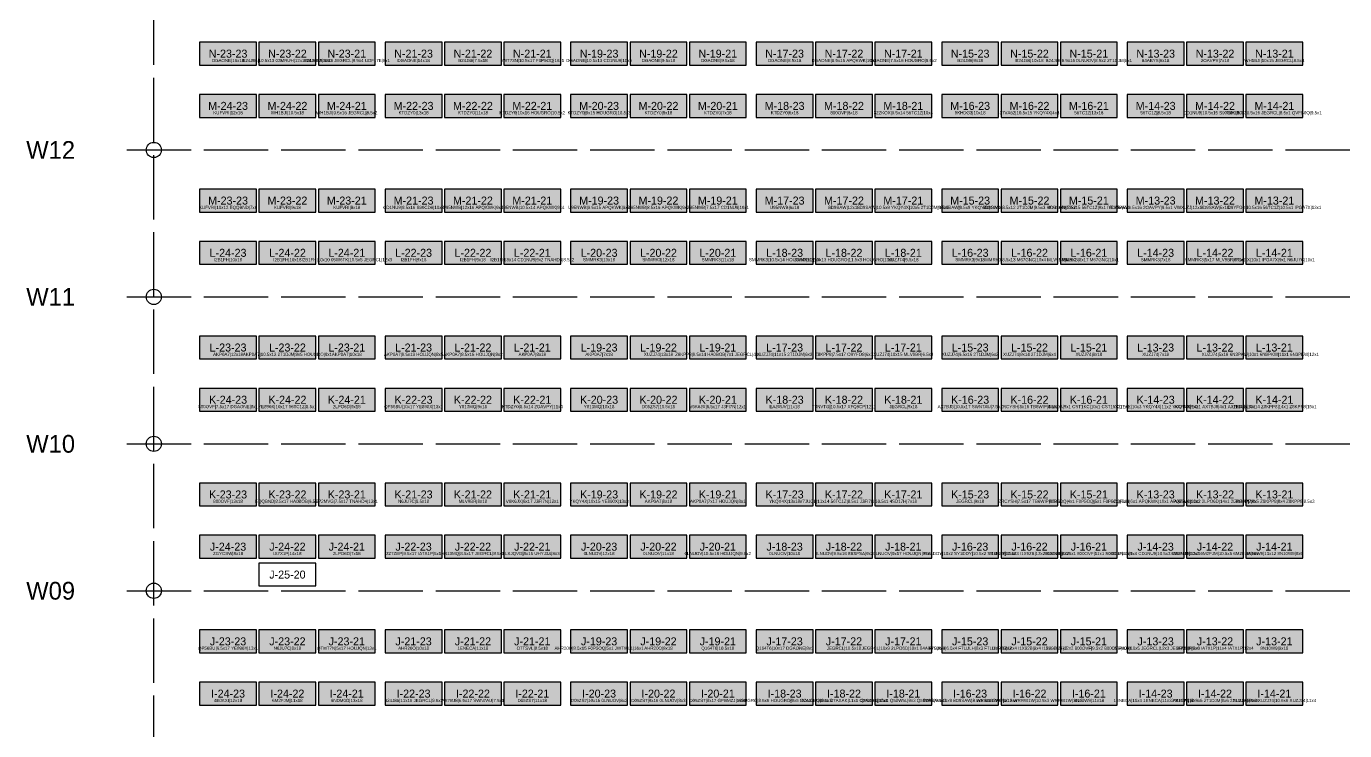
# Model space of a CAD drawing. Header units: metres. Extents: x 0 to 48.5, y -2.8 to 53.5.
# Drawn here: x 0.02 to 26.03, y 25.44 to 39.34 of the extents above; entities that cross this region are included whole.
import ezdxf
from ezdxf.enums import TextEntityAlignment as Align

# ---------------------------------------------------------------- set-up
doc = ezdxf.new("R2010")
doc.units = ezdxf.units.M
doc.linetypes.add('DASHED', pattern=[1.524, 1.27, -0.254])
for name, color, linetype in [('CROSS_AISLES', 4, 'Continuous'), ('LABELS', 7, 'Continuous'), ('RACK_L2', 7, 'Continuous'), ('STOCK_ONLY', 254, 'Continuous'), ('SUPPORT_POINTS', 8, 'Continuous'), ('WALKWAYS', 8, 'Continuous'), ('ZONE_A', 1, 'Continuous'), ('ZONE_B', 30, 'Continuous'), ('ZONE_C', 5, 'Continuous')]:
    doc.layers.add(name, color=color, linetype=linetype)

msp = doc.modelspace()

# ---------------------------------------------------------------- hatches: boundary and pattern name
at = {"layer": 'STOCK_ONLY'}
for points in [[(3.439, 38.574), (4.561, 38.574), (4.561, 39.025), (3.439, 39.025)], [(4.61, 38.574), (5.732, 38.574), (5.732, 39.025), (4.61, 39.025)], [(5.781, 38.574), (6.904, 38.574), (6.904, 39.025), (5.781, 39.025)], [(7.099, 38.574), (8.221, 38.574), (8.221, 39.025), (7.099, 39.025)], [(8.27, 38.574), (9.392, 38.574), (9.392, 39.025), (8.27, 39.025)], [(9.441, 38.574), (10.564, 38.574), (10.564, 39.025), (9.441, 39.025)], [(10.759, 38.574), (11.881, 38.574), (11.881, 39.025), (10.759, 39.025)], [(11.93, 38.574), (13.052, 38.574), (13.052, 39.025), (11.93, 39.025)], [(13.101, 38.574), (14.224, 38.574), (14.224, 39.025), (13.101, 39.025)], [(14.419, 38.574), (15.541, 38.574), (15.541, 39.025), (14.419, 39.025)], [(15.59, 38.574), (16.712, 38.574), (16.712, 39.025), (15.59, 39.025)], [(16.761, 38.574), (17.884, 38.574), (17.884, 39.025), (16.761, 39.025)], [(18.079, 38.574), (19.201, 38.574), (19.201, 39.025), (18.079, 39.025)], [(19.25, 38.574), (20.372, 38.574), (20.372, 39.025), (19.25, 39.025)], [(20.421, 38.574), (21.544, 38.574), (21.544, 39.025), (20.421, 39.025)], [(21.739, 38.574), (22.861, 38.574), (22.861, 39.025), (21.739, 39.025)], [(22.91, 38.574), (24.032, 38.574), (24.032, 39.025), (22.91, 39.025)], [(24.081, 38.574), (25.204, 38.574), (25.204, 39.025), (24.081, 39.025)], [(3.439, 37.543), (4.561, 37.543), (4.561, 37.994), (3.439, 37.994)], [(4.61, 37.543), (5.732, 37.543), (5.732, 37.994), (4.61, 37.994)], [(5.781, 37.543), (6.904, 37.543), (6.904, 37.994), (5.781, 37.994)], [(7.099, 37.543), (8.221, 37.543), (8.221, 37.994), (7.099, 37.994)], [(8.27, 37.543), (9.392, 37.543), (9.392, 37.994), (8.27, 37.994)], [(9.441, 37.543), (10.564, 37.543), (10.564, 37.994), (9.441, 37.994)], [(10.759, 37.543), (11.881, 37.543), (11.881, 37.994), (10.759, 37.994)], [(11.93, 37.543), (13.052, 37.543), (13.052, 37.994), (11.93, 37.994)], [(13.101, 37.543), (14.224, 37.543), (14.224, 37.994), (13.101, 37.994)], [(14.419, 37.543), (15.541, 37.543), (15.541, 37.994), (14.419, 37.994)], [(15.59, 37.543), (16.712, 37.543), (16.712, 37.994), (15.59, 37.994)], [(16.761, 37.543), (17.884, 37.543), (17.884, 37.994), (16.761, 37.994)], [(18.079, 37.543), (19.201, 37.543), (19.201, 37.994), (18.079, 37.994)], [(19.25, 37.543), (20.372, 37.543), (20.372, 37.994), (19.25, 37.994)], [(20.421, 37.543), (21.544, 37.543), (21.544, 37.994), (20.421, 37.994)], [(21.739, 37.543), (22.861, 37.543), (22.861, 37.994), (21.739, 37.994)], [(22.91, 37.543), (24.032, 37.543), (24.032, 37.994), (22.91, 37.994)], [(24.081, 37.543), (25.204, 37.543), (25.204, 37.994), (24.081, 37.994)], [(3.439, 35.674), (4.561, 35.674), (4.561, 36.125), (3.439, 36.125)], [(4.61, 35.674), (5.732, 35.674), (5.732, 36.125), (4.61, 36.125)], [(5.781, 35.674), (6.904, 35.674), (6.904, 36.125), (5.781, 36.125)], [(7.099, 35.674), (8.221, 35.674), (8.221, 36.125), (7.099, 36.125)], [(8.27, 35.674), (9.392, 35.674), (9.392, 36.125), (8.27, 36.125)], [(9.441, 35.674), (10.564, 35.674), (10.564, 36.125), (9.441, 36.125)], [(10.759, 35.674), (11.881, 35.674), (11.881, 36.125), (10.759, 36.125)], [(11.93, 35.674), (13.052, 35.674), (13.052, 36.125), (11.93, 36.125)], [(13.101, 35.674), (14.224, 35.674), (14.224, 36.125), (13.101, 36.125)], [(14.419, 35.674), (15.541, 35.674), (15.541, 36.125), (14.419, 36.125)], [(15.59, 35.674), (16.712, 35.674), (16.712, 36.125), (15.59, 36.125)], [(16.761, 35.674), (17.884, 35.674), (17.884, 36.125), (16.761, 36.125)], [(18.079, 35.674), (19.201, 35.674), (19.201, 36.125), (18.079, 36.125)], [(19.25, 35.674), (20.372, 35.674), (20.372, 36.125), (19.25, 36.125)], [(20.421, 35.674), (21.544, 35.674), (21.544, 36.125), (20.421, 36.125)], [(21.739, 35.674), (22.861, 35.674), (22.861, 36.125), (21.739, 36.125)], [(22.91, 35.674), (24.032, 35.674), (24.032, 36.125), (22.91, 36.125)], [(24.081, 35.674), (25.204, 35.674), (25.204, 36.125), (24.081, 36.125)], [(3.439, 34.643), (4.561, 34.643), (4.561, 35.094), (3.439, 35.094)], [(4.61, 34.643), (5.732, 34.643), (5.732, 35.094), (4.61, 35.094)], [(5.781, 34.643), (6.904, 34.643), (6.904, 35.094), (5.781, 35.094)], [(7.099, 34.643), (8.221, 34.643), (8.221, 35.094), (7.099, 35.094)], [(8.27, 34.643), (9.392, 34.643), (9.392, 35.094), (8.27, 35.094)], [(9.441, 34.643), (10.564, 34.643), (10.564, 35.094), (9.441, 35.094)], [(10.759, 34.643), (11.881, 34.643), (11.881, 35.094), (10.759, 35.094)], [(11.93, 34.643), (13.052, 34.643), (13.052, 35.094), (11.93, 35.094)], [(13.101, 34.643), (14.224, 34.643), (14.224, 35.094), (13.101, 35.094)], [(14.419, 34.643), (15.541, 34.643), (15.541, 35.094), (14.419, 35.094)], [(15.59, 34.643), (16.712, 34.643), (16.712, 35.094), (15.59, 35.094)], [(16.761, 34.643), (17.884, 34.643), (17.884, 35.094), (16.761, 35.094)], [(18.079, 34.643), (19.201, 34.643), (19.201, 35.094), (18.079, 35.094)], [(19.25, 34.643), (20.372, 34.643), (20.372, 35.094), (19.25, 35.094)], [(20.421, 34.643), (21.544, 34.643), (21.544, 35.094), (20.421, 35.094)], [(21.739, 34.643), (22.861, 34.643), (22.861, 35.094), (21.739, 35.094)], [(22.91, 34.643), (24.032, 34.643), (24.032, 35.094), (22.91, 35.094)], [(3.439, 32.775), (4.561, 32.775), (4.561, 33.226), (3.439, 33.226)], [(4.61, 32.775), (5.732, 32.775), (5.732, 33.226), (4.61, 33.226)], [(5.781, 32.775), (6.904, 32.775), (6.904, 33.226), (5.781, 33.226)], [(7.099, 32.775), (8.221, 32.775), (8.221, 33.226), (7.099, 33.226)], [(8.27, 32.775), (9.392, 32.775), (9.392, 33.226), (8.27, 33.226)], [(9.441, 32.775), (10.564, 32.775), (10.564, 33.226), (9.441, 33.226)], [(10.759, 32.775), (11.881, 32.775), (11.881, 33.226), (10.759, 33.226)], [(11.93, 32.775), (13.052, 32.775), (13.052, 33.226), (11.93, 33.226)], [(13.101, 32.775), (14.224, 32.775), (14.224, 33.226), (13.101, 33.226)], [(14.419, 32.775), (15.541, 32.775), (15.541, 33.226), (14.419, 33.226)], [(15.59, 32.775), (16.712, 32.775), (16.712, 33.226), (15.59, 33.226)], [(16.761, 32.775), (17.884, 32.775), (17.884, 33.226), (16.761, 33.226)], [(18.079, 32.775), (19.201, 32.775), (19.201, 33.226), (18.079, 33.226)], [(19.25, 32.775), (20.372, 32.775), (20.372, 33.226), (19.25, 33.226)], [(20.421, 32.775), (21.544, 32.775), (21.544, 33.226), (20.421, 33.226)], [(21.739, 32.775), (22.861, 32.775), (22.861, 33.226), (21.739, 33.226)], [(22.91, 32.775), (24.032, 32.775), (24.032, 33.226), (22.91, 33.226)], [(3.439, 31.743), (4.561, 31.743), (4.561, 32.194), (3.439, 32.194)], [(4.61, 31.743), (5.732, 31.743), (5.732, 32.194), (4.61, 32.194)], [(5.781, 31.743), (6.904, 31.743), (6.904, 32.194), (5.781, 32.194)], [(7.099, 31.743), (8.221, 31.743), (8.221, 32.194), (7.099, 32.194)], [(8.27, 31.743), (9.392, 31.743), (9.392, 32.194), (8.27, 32.194)], [(9.441, 31.743), (10.564, 31.743), (10.564, 32.194), (9.441, 32.194)], [(10.759, 31.743), (11.881, 31.743), (11.881, 32.194), (10.759, 32.194)], [(11.93, 31.743), (13.052, 31.743), (13.052, 32.194), (11.93, 32.194)], [(13.101, 31.743), (14.224, 31.743), (14.224, 32.194), (13.101, 32.194)], [(14.419, 31.743), (15.541, 31.743), (15.541, 32.194), (14.419, 32.194)], [(15.59, 31.743), (16.712, 31.743), (16.712, 32.194), (15.59, 32.194)], [(16.761, 31.743), (17.884, 31.743), (17.884, 32.194), (16.761, 32.194)], [(18.079, 31.743), (19.201, 31.743), (19.201, 32.194), (18.079, 32.194)], [(19.25, 31.743), (20.372, 31.743), (20.372, 32.194), (19.25, 32.194)], [(3.439, 29.874), (4.561, 29.874), (4.561, 30.325), (3.439, 30.325)], [(4.61, 29.874), (5.732, 29.874), (5.732, 30.325), (4.61, 30.325)], [(5.781, 29.874), (6.904, 29.874), (6.904, 30.325), (5.781, 30.325)], [(7.099, 29.874), (8.221, 29.874), (8.221, 30.325), (7.099, 30.325)], [(8.27, 29.874), (9.392, 29.874), (9.392, 30.325), (8.27, 30.325)], [(9.441, 29.874), (10.564, 29.874), (10.564, 30.325), (9.441, 30.325)], [(10.759, 29.874), (11.881, 29.874), (11.881, 30.325), (10.759, 30.325)], [(11.93, 29.874), (13.052, 29.874), (13.052, 30.325), (11.93, 30.325)], [(13.101, 29.874), (14.224, 29.874), (14.224, 30.325), (13.101, 30.325)], [(14.419, 29.874), (15.541, 29.874), (15.541, 30.325), (14.419, 30.325)], [(15.59, 29.874), (16.712, 29.874), (16.712, 30.325), (15.59, 30.325)], [(16.761, 29.874), (17.884, 29.874), (17.884, 30.325), (16.761, 30.325)], [(18.079, 29.874), (19.201, 29.874), (19.201, 30.325), (18.079, 30.325)], [(19.25, 29.874), (20.372, 29.874), (20.372, 30.325), (19.25, 30.325)], [(3.439, 28.843), (4.561, 28.843), (4.561, 29.294), (3.439, 29.294)], [(4.61, 28.843), (5.732, 28.843), (5.732, 29.294), (4.61, 29.294)], [(5.781, 28.843), (6.904, 28.843), (6.904, 29.294), (5.781, 29.294)], [(7.099, 28.843), (8.221, 28.843), (8.221, 29.294), (7.099, 29.294)], [(8.27, 28.843), (9.392, 28.843), (9.392, 29.294), (8.27, 29.294)], [(9.441, 28.843), (10.564, 28.843), (10.564, 29.294), (9.441, 29.294)], [(10.759, 28.843), (11.881, 28.843), (11.881, 29.294), (10.759, 29.294)], [(11.93, 28.843), (13.052, 28.843), (13.052, 29.294), (11.93, 29.294)], [(13.101, 28.843), (14.224, 28.843), (14.224, 29.294), (13.101, 29.294)], [(14.419, 28.843), (15.541, 28.843), (15.541, 29.294), (14.419, 29.294)], [(15.59, 28.843), (16.712, 28.843), (16.712, 29.294), (15.59, 29.294)], [(16.761, 28.843), (17.884, 28.843), (17.884, 29.294), (16.761, 29.294)], [(3.439, 26.974), (4.561, 26.974), (4.561, 27.425), (3.439, 27.425)], [(4.61, 26.974), (5.732, 26.974), (5.732, 27.425), (4.61, 27.425)], [(5.781, 26.974), (6.904, 26.974), (6.904, 27.425), (5.781, 27.425)], [(7.099, 26.974), (8.221, 26.974), (8.221, 27.425), (7.099, 27.425)], [(8.27, 26.974), (9.392, 26.974), (9.392, 27.425), (8.27, 27.425)], [(9.441, 26.974), (10.564, 26.974), (10.564, 27.425), (9.441, 27.425)], [(10.759, 26.974), (11.881, 26.974), (11.881, 27.425), (10.759, 27.425)], [(11.93, 26.974), (13.052, 26.974), (13.052, 27.425), (11.93, 27.425)], [(13.101, 26.974), (14.224, 26.974), (14.224, 27.425), (13.101, 27.425)], [(14.419, 26.974), (15.541, 26.974), (15.541, 27.425), (14.419, 27.425)], [(15.59, 26.974), (16.712, 26.974), (16.712, 27.425), (15.59, 27.425)], [(16.761, 26.974), (17.884, 26.974), (17.884, 27.425), (16.761, 27.425)], [(24.081, 26.974), (25.204, 26.974), (25.204, 27.425), (24.081, 27.425)], [(3.439, 25.943), (4.561, 25.943), (4.561, 26.394), (3.439, 26.394)], [(4.61, 25.943), (5.732, 25.943), (5.732, 26.394), (4.61, 26.394)], [(5.781, 25.943), (6.904, 25.943), (6.904, 26.394), (5.781, 26.394)], [(7.099, 25.943), (8.221, 25.943), (8.221, 26.394), (7.099, 26.394)], [(8.27, 25.943), (9.392, 25.943), (9.392, 26.394), (8.27, 26.394)], [(9.441, 25.943), (10.564, 25.943), (10.564, 26.394), (9.441, 26.394)], [(10.759, 25.943), (11.881, 25.943), (11.881, 26.394), (10.759, 26.394)], [(11.93, 25.943), (13.052, 25.943), (13.052, 26.394), (11.93, 26.394)], [(20.421, 25.943), (21.544, 25.943), (21.544, 26.394), (20.421, 26.394)]]:
    msp.add_hatch(color=254, dxfattribs=at).paths.add_polyline_path(points)
at = {"layer": 'ZONE_A'}
for points in [[(24.081, 31.743), (25.204, 31.743), (25.204, 32.194), (24.081, 32.194)], [(24.081, 29.874), (25.204, 29.874), (25.204, 30.325), (24.081, 30.325)], [(21.739, 28.843), (22.861, 28.843), (22.861, 29.294), (21.739, 29.294)], [(22.91, 28.843), (24.032, 28.843), (24.032, 29.294), (22.91, 29.294)], [(24.081, 28.843), (25.204, 28.843), (25.204, 29.294), (24.081, 29.294)], [(19.25, 26.974), (20.372, 26.974), (20.372, 27.425), (19.25, 27.425)], [(21.739, 26.974), (22.861, 26.974), (22.861, 27.425), (21.739, 27.425)], [(22.91, 26.974), (24.032, 26.974), (24.032, 27.425), (22.91, 27.425)], [(16.761, 25.943), (17.884, 25.943), (17.884, 26.394), (16.761, 26.394)], [(18.079, 25.943), (19.201, 25.943), (19.201, 26.394), (18.079, 26.394)], [(19.25, 25.943), (20.372, 25.943), (20.372, 26.394), (19.25, 26.394)], [(21.739, 25.943), (22.861, 25.943), (22.861, 26.394), (21.739, 26.394)], [(22.91, 25.943), (24.032, 25.943), (24.032, 26.394), (22.91, 26.394)], [(24.081, 25.943), (25.204, 25.943), (25.204, 26.394), (24.081, 26.394)]]:
    msp.add_hatch(color=1, dxfattribs=at).paths.add_polyline_path(points)
at = {"layer": 'ZONE_B'}
for points in [[(21.739, 31.743), (22.861, 31.743), (22.861, 32.194), (21.739, 32.194)], [(22.91, 31.743), (24.032, 31.743), (24.032, 32.194), (22.91, 32.194)], [(21.739, 29.874), (22.861, 29.874), (22.861, 30.325), (21.739, 30.325)], [(22.91, 29.874), (24.032, 29.874), (24.032, 30.325), (22.91, 30.325)], [(18.079, 28.843), (19.201, 28.843), (19.201, 29.294), (18.079, 29.294)], [(19.25, 28.843), (20.372, 28.843), (20.372, 29.294), (19.25, 29.294)], [(20.421, 28.843), (21.544, 28.843), (21.544, 29.294), (20.421, 29.294)], [(18.079, 26.974), (19.201, 26.974), (19.201, 27.425), (18.079, 27.425)], [(20.421, 26.974), (21.544, 26.974), (21.544, 27.425), (20.421, 27.425)], [(14.419, 25.943), (15.541, 25.943), (15.541, 26.394), (14.419, 26.394)], [(15.59, 25.943), (16.712, 25.943), (16.712, 26.394), (15.59, 26.394)]]:
    msp.add_hatch(color=30, dxfattribs=at).paths.add_polyline_path(points)
at = {"layer": 'ZONE_C'}
for points in [[(24.081, 34.643), (25.204, 34.643), (25.204, 35.094), (24.081, 35.094)], [(24.081, 32.775), (25.204, 32.775), (25.204, 33.226), (24.081, 33.226)], [(20.421, 31.743), (21.544, 31.743), (21.544, 32.194), (20.421, 32.194)], [(20.421, 29.874), (21.544, 29.874), (21.544, 30.325), (20.421, 30.325)], [(13.101, 25.943), (14.224, 25.943), (14.224, 26.394), (13.101, 26.394)]]:
    msp.add_hatch(color=5, dxfattribs=at).paths.add_polyline_path(points)

# ---------------------------------------------------------------- linework, layer by layer
at = {"layer": 'CROSS_AISLES', "linetype": 'DASHED'}
msp.add_line((2.536, 2), (2.536, 52.4), dxfattribs=at)
at = {"layer": 'RACK_L2'}
for points in [[(3.439, 38.574), (4.561, 38.574), (4.561, 39.025), (3.439, 39.025)], [(4.61, 38.574), (5.732, 38.574), (5.732, 39.025), (4.61, 39.025)], [(5.781, 38.574), (6.904, 38.574), (6.904, 39.025), (5.781, 39.025)], [(7.099, 38.574), (8.221, 38.574), (8.221, 39.025), (7.099, 39.025)], [(8.27, 38.574), (9.392, 38.574), (9.392, 39.025), (8.27, 39.025)], [(9.441, 38.574), (10.564, 38.574), (10.564, 39.025), (9.441, 39.025)], [(10.759, 38.574), (11.881, 38.574), (11.881, 39.025), (10.759, 39.025)], [(11.93, 38.574), (13.052, 38.574), (13.052, 39.025), (11.93, 39.025)], [(13.101, 38.574), (14.224, 38.574), (14.224, 39.025), (13.101, 39.025)], [(14.419, 38.574), (15.541, 38.574), (15.541, 39.025), (14.419, 39.025)], [(15.59, 38.574), (16.712, 38.574), (16.712, 39.025), (15.59, 39.025)], [(16.761, 38.574), (17.884, 38.574), (17.884, 39.025), (16.761, 39.025)], [(18.079, 38.574), (19.201, 38.574), (19.201, 39.025), (18.079, 39.025)], [(19.25, 38.574), (20.372, 38.574), (20.372, 39.025), (19.25, 39.025)], [(20.421, 38.574), (21.544, 38.574), (21.544, 39.025), (20.421, 39.025)], [(21.739, 38.574), (22.861, 38.574), (22.861, 39.025), (21.739, 39.025)], [(22.91, 38.574), (24.032, 38.574), (24.032, 39.025), (22.91, 39.025)], [(24.081, 38.574), (25.204, 38.574), (25.204, 39.025), (24.081, 39.025)], [(3.439, 37.543), (4.561, 37.543), (4.561, 37.994), (3.439, 37.994)], [(4.61, 37.543), (5.732, 37.543), (5.732, 37.994), (4.61, 37.994)], [(5.781, 37.543), (6.904, 37.543), (6.904, 37.994), (5.781, 37.994)], [(7.099, 37.543), (8.221, 37.543), (8.221, 37.994), (7.099, 37.994)], [(8.27, 37.543), (9.392, 37.543), (9.392, 37.994), (8.27, 37.994)], [(9.441, 37.543), (10.564, 37.543), (10.564, 37.994), (9.441, 37.994)], [(10.759, 37.543), (11.881, 37.543), (11.881, 37.994), (10.759, 37.994)], [(11.93, 37.543), (13.052, 37.543), (13.052, 37.994), (11.93, 37.994)], [(13.101, 37.543), (14.224, 37.543), (14.224, 37.994), (13.101, 37.994)], [(14.419, 37.543), (15.541, 37.543), (15.541, 37.994), (14.419, 37.994)], [(15.59, 37.543), (16.712, 37.543), (16.712, 37.994), (15.59, 37.994)], [(16.761, 37.543), (17.884, 37.543), (17.884, 37.994), (16.761, 37.994)], [(18.079, 37.543), (19.201, 37.543), (19.201, 37.994), (18.079, 37.994)], [(19.25, 37.543), (20.372, 37.543), (20.372, 37.994), (19.25, 37.994)], [(20.421, 37.543), (21.544, 37.543), (21.544, 37.994), (20.421, 37.994)], [(21.739, 37.543), (22.861, 37.543), (22.861, 37.994), (21.739, 37.994)], [(22.91, 37.543), (24.032, 37.543), (24.032, 37.994), (22.91, 37.994)], [(24.081, 37.543), (25.204, 37.543), (25.204, 37.994), (24.081, 37.994)], [(3.439, 35.674), (4.561, 35.674), (4.561, 36.125), (3.439, 36.125)], [(4.61, 35.674), (5.732, 35.674), (5.732, 36.125), (4.61, 36.125)], [(5.781, 35.674), (6.904, 35.674), (6.904, 36.125), (5.781, 36.125)], [(7.099, 35.674), (8.221, 35.674), (8.221, 36.125), (7.099, 36.125)], [(8.27, 35.674), (9.392, 35.674), (9.392, 36.125), (8.27, 36.125)], [(9.441, 35.674), (10.564, 35.674), (10.564, 36.125), (9.441, 36.125)], [(10.759, 35.674), (11.881, 35.674), (11.881, 36.125), (10.759, 36.125)], [(11.93, 35.674), (13.052, 35.674), (13.052, 36.125), (11.93, 36.125)], [(13.101, 35.674), (14.224, 35.674), (14.224, 36.125), (13.101, 36.125)], [(14.419, 35.674), (15.541, 35.674), (15.541, 36.125), (14.419, 36.125)], [(15.59, 35.674), (16.712, 35.674), (16.712, 36.125), (15.59, 36.125)], [(16.761, 35.674), (17.884, 35.674), (17.884, 36.125), (16.761, 36.125)], [(18.079, 35.674), (19.201, 35.674), (19.201, 36.125), (18.079, 36.125)], [(19.25, 35.674), (20.372, 35.674), (20.372, 36.125), (19.25, 36.125)], [(20.421, 35.674), (21.544, 35.674), (21.544, 36.125), (20.421, 36.125)], [(21.739, 35.674), (22.861, 35.674), (22.861, 36.125), (21.739, 36.125)], [(22.91, 35.674), (24.032, 35.674), (24.032, 36.125), (22.91, 36.125)], [(24.081, 35.674), (25.204, 35.674), (25.204, 36.125), (24.081, 36.125)], [(3.439, 34.643), (4.561, 34.643), (4.561, 35.094), (3.439, 35.094)], [(4.61, 34.643), (5.732, 34.643), (5.732, 35.094), (4.61, 35.094)], [(5.781, 34.643), (6.904, 34.643), (6.904, 35.094), (5.781, 35.094)], [(7.099, 34.643), (8.221, 34.643), (8.221, 35.094), (7.099, 35.094)], [(8.27, 34.643), (9.392, 34.643), (9.392, 35.094), (8.27, 35.094)], [(9.441, 34.643), (10.564, 34.643), (10.564, 35.094), (9.441, 35.094)], [(10.759, 34.643), (11.881, 34.643), (11.881, 35.094), (10.759, 35.094)], [(11.93, 34.643), (13.052, 34.643), (13.052, 35.094), (11.93, 35.094)], [(13.101, 34.643), (14.224, 34.643), (14.224, 35.094), (13.101, 35.094)], [(14.419, 34.643), (15.541, 34.643), (15.541, 35.094), (14.419, 35.094)], [(15.59, 34.643), (16.712, 34.643), (16.712, 35.094), (15.59, 35.094)], [(16.761, 34.643), (17.884, 34.643), (17.884, 35.094), (16.761, 35.094)], [(18.079, 34.643), (19.201, 34.643), (19.201, 35.094), (18.079, 35.094)], [(19.25, 34.643), (20.372, 34.643), (20.372, 35.094), (19.25, 35.094)], [(20.421, 34.643), (21.544, 34.643), (21.544, 35.094), (20.421, 35.094)], [(21.739, 34.643), (22.861, 34.643), (22.861, 35.094), (21.739, 35.094)], [(22.91, 34.643), (24.032, 34.643), (24.032, 35.094), (22.91, 35.094)], [(24.081, 34.643), (25.204, 34.643), (25.204, 35.094), (24.081, 35.094)], [(3.439, 32.775), (4.561, 32.775), (4.561, 33.226), (3.439, 33.226)], [(4.61, 32.775), (5.732, 32.775), (5.732, 33.226), (4.61, 33.226)], [(5.781, 32.775), (6.904, 32.775), (6.904, 33.226), (5.781, 33.226)], [(7.099, 32.775), (8.221, 32.775), (8.221, 33.226), (7.099, 33.226)], [(8.27, 32.775), (9.392, 32.775), (9.392, 33.226), (8.27, 33.226)], [(9.441, 32.775), (10.564, 32.775), (10.564, 33.226), (9.441, 33.226)], [(10.759, 32.775), (11.881, 32.775), (11.881, 33.226), (10.759, 33.226)], [(11.93, 32.775), (13.052, 32.775), (13.052, 33.226), (11.93, 33.226)], [(13.101, 32.775), (14.224, 32.775), (14.224, 33.226), (13.101, 33.226)], [(14.419, 32.775), (15.541, 32.775), (15.541, 33.226), (14.419, 33.226)], [(15.59, 32.775), (16.712, 32.775), (16.712, 33.226), (15.59, 33.226)], [(16.761, 32.775), (17.884, 32.775), (17.884, 33.226), (16.761, 33.226)], [(18.079, 32.775), (19.201, 32.775), (19.201, 33.226), (18.079, 33.226)], [(19.25, 32.775), (20.372, 32.775), (20.372, 33.226), (19.25, 33.226)], [(20.421, 32.775), (21.544, 32.775), (21.544, 33.226), (20.421, 33.226)], [(21.739, 32.775), (22.861, 32.775), (22.861, 33.226), (21.739, 33.226)], [(22.91, 32.775), (24.032, 32.775), (24.032, 33.226), (22.91, 33.226)], [(24.081, 32.775), (25.204, 32.775), (25.204, 33.226), (24.081, 33.226)], [(3.439, 31.743), (4.561, 31.743), (4.561, 32.194), (3.439, 32.194)], [(4.61, 31.743), (5.732, 31.743), (5.732, 32.194), (4.61, 32.194)], [(5.781, 31.743), (6.904, 31.743), (6.904, 32.194), (5.781, 32.194)], [(7.099, 31.743), (8.221, 31.743), (8.221, 32.194), (7.099, 32.194)], [(8.27, 31.743), (9.392, 31.743), (9.392, 32.194), (8.27, 32.194)], [(9.441, 31.743), (10.564, 31.743), (10.564, 32.194), (9.441, 32.194)], [(10.759, 31.743), (11.881, 31.743), (11.881, 32.194), (10.759, 32.194)], [(11.93, 31.743), (13.052, 31.743), (13.052, 32.194), (11.93, 32.194)], [(13.101, 31.743), (14.224, 31.743), (14.224, 32.194), (13.101, 32.194)], [(14.419, 31.743), (15.541, 31.743), (15.541, 32.194), (14.419, 32.194)], [(15.59, 31.743), (16.712, 31.743), (16.712, 32.194), (15.59, 32.194)], [(16.761, 31.743), (17.884, 31.743), (17.884, 32.194), (16.761, 32.194)], [(18.079, 31.743), (19.201, 31.743), (19.201, 32.194), (18.079, 32.194)], [(19.25, 31.743), (20.372, 31.743), (20.372, 32.194), (19.25, 32.194)], [(20.421, 31.743), (21.544, 31.743), (21.544, 32.194), (20.421, 32.194)], [(21.739, 31.743), (22.861, 31.743), (22.861, 32.194), (21.739, 32.194)], [(22.91, 31.743), (24.032, 31.743), (24.032, 32.194), (22.91, 32.194)], [(24.081, 31.743), (25.204, 31.743), (25.204, 32.194), (24.081, 32.194)], [(3.439, 29.874), (4.561, 29.874), (4.561, 30.325), (3.439, 30.325)], [(4.61, 29.874), (5.732, 29.874), (5.732, 30.325), (4.61, 30.325)], [(5.781, 29.874), (6.904, 29.874), (6.904, 30.325), (5.781, 30.325)], [(7.099, 29.874), (8.221, 29.874), (8.221, 30.325), (7.099, 30.325)], [(8.27, 29.874), (9.392, 29.874), (9.392, 30.325), (8.27, 30.325)], [(9.441, 29.874), (10.564, 29.874), (10.564, 30.325), (9.441, 30.325)], [(10.759, 29.874), (11.881, 29.874), (11.881, 30.325), (10.759, 30.325)], [(11.93, 29.874), (13.052, 29.874), (13.052, 30.325), (11.93, 30.325)], [(13.101, 29.874), (14.224, 29.874), (14.224, 30.325), (13.101, 30.325)], [(14.419, 29.874), (15.541, 29.874), (15.541, 30.325), (14.419, 30.325)], [(15.59, 29.874), (16.712, 29.874), (16.712, 30.325), (15.59, 30.325)], [(16.761, 29.874), (17.884, 29.874), (17.884, 30.325), (16.761, 30.325)], [(18.079, 29.874), (19.201, 29.874), (19.201, 30.325), (18.079, 30.325)], [(19.25, 29.874), (20.372, 29.874), (20.372, 30.325), (19.25, 30.325)], [(20.421, 29.874), (21.544, 29.874), (21.544, 30.325), (20.421, 30.325)], [(21.739, 29.874), (22.861, 29.874), (22.861, 30.325), (21.739, 30.325)], [(22.91, 29.874), (24.032, 29.874), (24.032, 30.325), (22.91, 30.325)], [(24.081, 29.874), (25.204, 29.874), (25.204, 30.325), (24.081, 30.325)], [(3.439, 28.843), (4.561, 28.843), (4.561, 29.294), (3.439, 29.294)], [(4.61, 28.843), (5.732, 28.843), (5.732, 29.294), (4.61, 29.294)], [(5.781, 28.843), (6.904, 28.843), (6.904, 29.294), (5.781, 29.294)], [(7.099, 28.843), (8.221, 28.843), (8.221, 29.294), (7.099, 29.294)], [(8.27, 28.843), (9.392, 28.843), (9.392, 29.294), (8.27, 29.294)], [(9.441, 28.843), (10.564, 28.843), (10.564, 29.294), (9.441, 29.294)], [(10.759, 28.843), (11.881, 28.843), (11.881, 29.294), (10.759, 29.294)], [(11.93, 28.843), (13.052, 28.843), (13.052, 29.294), (11.93, 29.294)], [(13.101, 28.843), (14.224, 28.843), (14.224, 29.294), (13.101, 29.294)], [(14.419, 28.843), (15.541, 28.843), (15.541, 29.294), (14.419, 29.294)], [(15.59, 28.843), (16.712, 28.843), (16.712, 29.294), (15.59, 29.294)], [(16.761, 28.843), (17.884, 28.843), (17.884, 29.294), (16.761, 29.294)], [(18.079, 28.843), (19.201, 28.843), (19.201, 29.294), (18.079, 29.294)], [(19.25, 28.843), (20.372, 28.843), (20.372, 29.294), (19.25, 29.294)], [(20.421, 28.843), (21.544, 28.843), (21.544, 29.294), (20.421, 29.294)], [(21.739, 28.843), (22.861, 28.843), (22.861, 29.294), (21.739, 29.294)], [(22.91, 28.843), (24.032, 28.843), (24.032, 29.294), (22.91, 29.294)], [(24.081, 28.843), (25.204, 28.843), (25.204, 29.294), (24.081, 29.294)], [(4.61, 28.293), (5.732, 28.293), (5.732, 28.744), (4.61, 28.744)], [(3.439, 26.974), (4.561, 26.974), (4.561, 27.425), (3.439, 27.425)], [(4.61, 26.974), (5.732, 26.974), (5.732, 27.425), (4.61, 27.425)], [(5.781, 26.974), (6.904, 26.974), (6.904, 27.425), (5.781, 27.425)], [(7.099, 26.974), (8.221, 26.974), (8.221, 27.425), (7.099, 27.425)], [(8.27, 26.974), (9.392, 26.974), (9.392, 27.425), (8.27, 27.425)], [(9.441, 26.974), (10.564, 26.974), (10.564, 27.425), (9.441, 27.425)], [(10.759, 26.974), (11.881, 26.974), (11.881, 27.425), (10.759, 27.425)], [(11.93, 26.974), (13.052, 26.974), (13.052, 27.425), (11.93, 27.425)], [(13.101, 26.974), (14.224, 26.974), (14.224, 27.425), (13.101, 27.425)], [(14.419, 26.974), (15.541, 26.974), (15.541, 27.425), (14.419, 27.425)], [(15.59, 26.974), (16.712, 26.974), (16.712, 27.425), (15.59, 27.425)], [(16.761, 26.974), (17.884, 26.974), (17.884, 27.425), (16.761, 27.425)], [(18.079, 26.974), (19.201, 26.974), (19.201, 27.425), (18.079, 27.425)], [(19.25, 26.974), (20.372, 26.974), (20.372, 27.425), (19.25, 27.425)], [(20.421, 26.974), (21.544, 26.974), (21.544, 27.425), (20.421, 27.425)], [(21.739, 26.974), (22.861, 26.974), (22.861, 27.425), (21.739, 27.425)], [(22.91, 26.974), (24.032, 26.974), (24.032, 27.425), (22.91, 27.425)], [(24.081, 26.974), (25.204, 26.974), (25.204, 27.425), (24.081, 27.425)], [(3.439, 25.943), (4.561, 25.943), (4.561, 26.394), (3.439, 26.394)], [(4.61, 25.943), (5.732, 25.943), (5.732, 26.394), (4.61, 26.394)], [(5.781, 25.943), (6.904, 25.943), (6.904, 26.394), (5.781, 26.394)], [(7.099, 25.943), (8.221, 25.943), (8.221, 26.394), (7.099, 26.394)], [(8.27, 25.943), (9.392, 25.943), (9.392, 26.394), (8.27, 26.394)], [(9.441, 25.943), (10.564, 25.943), (10.564, 26.394), (9.441, 26.394)], [(10.759, 25.943), (11.881, 25.943), (11.881, 26.394), (10.759, 26.394)], [(11.93, 25.943), (13.052, 25.943), (13.052, 26.394), (11.93, 26.394)], [(13.101, 25.943), (14.224, 25.943), (14.224, 26.394), (13.101, 26.394)], [(14.419, 25.943), (15.541, 25.943), (15.541, 26.394), (14.419, 26.394)], [(15.59, 25.943), (16.712, 25.943), (16.712, 26.394), (15.59, 26.394)], [(16.761, 25.943), (17.884, 25.943), (17.884, 26.394), (16.761, 26.394)], [(18.079, 25.943), (19.201, 25.943), (19.201, 26.394), (18.079, 26.394)], [(19.25, 25.943), (20.372, 25.943), (20.372, 26.394), (19.25, 26.394)], [(20.421, 25.943), (21.544, 25.943), (21.544, 26.394), (20.421, 26.394)], [(21.739, 25.943), (22.861, 25.943), (22.861, 26.394), (21.739, 26.394)], [(22.91, 25.943), (24.032, 25.943), (24.032, 26.394), (22.91, 26.394)], [(24.081, 25.943), (25.204, 25.943), (25.204, 26.394), (24.081, 26.394)]]:
    msp.add_lwpolyline(points, close=True, dxfattribs=at)
at = {"layer": 'SUPPORT_POINTS'}
for centre in [(2.536, 36.899), (2.536, 33.999), (2.536, 31.099), (2.536, 28.199)]:
    msp.add_circle(centre, 0.15, dxfattribs=at)
at = {"layer": 'WALKWAYS', "linetype": 'DASHED'}
for p, q in [((2, 36.899), (48.456, 36.899)), ((2, 33.999), (48.456, 33.999)), ((2, 31.099), (48.456, 31.099)), ((2, 28.199), (48.456, 28.199))]:
    msp.add_line(p, q, dxfattribs=at)

# ---------------------------------------------------------------- texts
at = {"layer": 'LABELS'}
for s, height, p in [('N-23-23', 0.1579, (4, 38.8)), ('N-23-22', 0.1579, (5.171, 38.8)), ('N-23-21', 0.1579, (6.342, 38.8)), ('N-21-23', 0.1579, (7.66, 38.8)), ('N-21-22', 0.1579, (8.831, 38.8)), ('N-21-21', 0.1579, (10.002, 38.8)), ('N-19-23', 0.1579, (11.32, 38.8)), ('N-19-22', 0.1579, (12.491, 38.8)), ('N-19-21', 0.1579, (13.662, 38.8)), ('N-17-23', 0.1579, (14.98, 38.8)), ('N-17-22', 0.1579, (16.151, 38.8)), ('N-17-21', 0.1579, (17.322, 38.8)), ('N-15-23', 0.1579, (18.64, 38.8)), ('N-15-22', 0.1579, (19.811, 38.8)), ('N-15-21', 0.1579, (20.982, 38.8)), ('N-13-23', 0.1579, (22.3, 38.8)), ('N-13-22', 0.1579, (23.471, 38.8)), ('N-13-21', 0.1579, (24.642, 38.8)), ('DGAONE|16x18', 0.06314, (4, 38.665)), ('B24J86|10.5x13 02MRUH|12x1 0SJH1Z|10x1', 0.06314, (5.171, 38.665)), ('B24J86|9.5x13 JEGRCL|9.5x4 UDF17E|5x1', 0.06314, (6.342, 38.665)), ('DGAONE|14x18', 0.06314, (7.66, 38.665)), ('B24J86|7.5x18', 0.06314, (8.831, 38.665)), ('6WT73N|10.5x17 F0P5OQ|16x1', 0.06314, (10.002, 38.665)), ('DGAONE|10.5x13 CD1NU9|10x5', 0.06314, (11.32, 38.665)), ('DGAONE|9.5x18', 0.06314, (12.491, 38.665)), ('DGAONE|9.5x18', 0.06314, (13.662, 38.665)), ('DGAONE|8.5x18', 0.06314, (14.98, 38.665)), ('DGAONE|8.5x15 APQKWK|10x3', 0.06314, (16.151, 38.665)), ('DGAONE|7.5x16 HOUGRO|9.5x2', 0.06314, (17.322, 38.665)), ('B24J86|9x18', 0.06314, (18.64, 38.665)), ('B24J86|10x18', 0.06314, (19.811, 38.665)), ('B24J86|6.5x15 0LNUOV|8.5x2 2T1DJM|8x1', 0.06314, (20.982, 38.665)), ('84ABYS|6x18', 0.06314, (22.3, 38.665)), ('2OAVPY|7x18', 0.06314, (23.471, 38.665)), ('WH1BJI|10x15 JEGRCL|8.5x3', 0.06314, (24.642, 38.665)), ('M-24-23', 0.1579, (4, 37.769)), ('M-24-22', 0.1579, (5.171, 37.769)), ('M-24-21', 0.1579, (6.342, 37.769)), ('M-22-23', 0.1579, (7.66, 37.769)), ('M-22-22', 0.1579, (8.831, 37.769)), ('M-22-21', 0.1579, (10.002, 37.769)), ('M-20-23', 0.1579, (11.32, 37.769)), ('M-20-22', 0.1579, (12.491, 37.769)), ('M-20-21', 0.1579, (13.662, 37.769)), ('M-18-23', 0.1579, (14.98, 37.769)), ('M-18-22', 0.1579, (16.151, 37.769)), ('M-18-21', 0.1579, (17.322, 37.769)), ('M-16-23', 0.1579, (18.64, 37.769)), ('M-16-22', 0.1579, (19.811, 37.769)), ('M-16-21', 0.1579, (20.982, 37.769)), ('M-14-23', 0.1579, (22.3, 37.769)), ('M-14-22', 0.1579, (23.471, 37.769)), ('M-14-21', 0.1579, (24.642, 37.769)), ('KUFVRI|12x18', 0.06314, (4, 37.634)), ('WH1BJI|10.5x18', 0.06314, (5.171, 37.634)), ('WH1BJI|9.5x16 JEGRCL|8.5x2', 0.06314, (6.342, 37.634)), ('KTDZY0|13x18', 0.06314, (7.66, 37.634)), ('KTDZY0|11x18', 0.06314, (8.831, 37.634)), ('KTDZY0|10x16 HOUGRO|10.5x2', 0.06314, (10.002, 37.634)), ('KTDZY0|9x15 HOUGRO|10.5x3', 0.06314, (11.32, 37.634)), ('KTDZY0|8x18', 0.06314, (12.491, 37.634)), ('KTDZY0|7x18', 0.06314, (13.662, 37.634)), ('KTDZY0|6x18', 0.06314, (14.98, 37.634)), ('800OVF|8x18', 0.06314, (16.151, 37.634)), ('32ZKOX|9.5x14 56TC1Z|10x4', 0.06314, (17.322, 37.634)), ('9KHDG3|10x18', 0.06314, (18.64, 37.634)), ('37VA62|10.5x15 YKQY4X|4x3', 0.06314, (19.811, 37.634)), ('56TC1Z|13x18', 0.06314, (20.982, 37.634)), ('56TC1Z|8.5x18', 0.06314, (22.3, 37.634)), ('CD1NU9|10.5x15 S90CD9|10x3', 0.06314, (23.471, 37.634)), ('WH1BJI|10.5x16 JEGRCL|8.5x1 QVFB0Q|9.5x1', 0.06314, (24.642, 37.634)), ('M-23-23', 0.1579, (4, 35.9)), ('M-23-22', 0.1579, (5.171, 35.9)), ('M-23-21', 0.1579, (6.342, 35.9)), ('M-21-23', 0.1579, (7.66, 35.9)), ('M-21-22', 0.1579, (8.831, 35.9)), ('M-21-21', 0.1579, (10.002, 35.9)), ('M-19-23', 0.1579, (11.32, 35.9)), ('M-19-22', 0.1579, (12.491, 35.9)), ('M-19-21', 0.1579, (13.662, 35.9)), ('M-17-23', 0.1579, (14.98, 35.9)), ('M-17-22', 0.1579, (16.151, 35.9)), ('M-17-21', 0.1579, (17.322, 35.9)), ('M-15-23', 0.1579, (18.64, 35.9)), ('M-15-22', 0.1579, (19.811, 35.9)), ('M-15-21', 0.1579, (20.982, 35.9)), ('M-13-23', 0.1579, (22.3, 35.9)), ('M-13-22', 0.1579, (23.471, 35.9)), ('M-13-21', 0.1579, (24.642, 35.9)), ('KUFVRI|10x12 EQQBND|7x6', 0.06314, (4, 35.765)), ('KUFVRI|9x18', 0.06314, (5.171, 35.765)), ('KUFVRI|8x18', 0.06314, (6.342, 35.765)), ('CD1NU9|8.5x16 S90CD9|10x2', 0.06314, (7.66, 35.765)), ('U95NWB|12x16 APQKWK|9x2', 0.06314, (8.831, 35.765)), ('U95NWB|10.5x14 APQKWK|9x4', 0.06314, (10.002, 35.765)), ('U95NWB|9.5x15 APQKWK|9x3', 0.06314, (11.32, 35.765)), ('U95NWB|8.5x16 APQKWK|9x2', 0.06314, (12.491, 35.765)), ('U95NWB|7.5x17 CD1NU9|10x1', 0.06314, (13.662, 35.765)), ('U95NWB|6x18', 0.06314, (14.98, 35.765)), ('8D9SAW|12x18', 0.06314, (16.151, 35.765)), ('8D9SAW|10.5x9 YKQY4X|10x5 2T1DJM|9.5x3', 0.06314, (17.322, 35.765)), ('8D9SAW|9.5x9 YKQY4X|10x9', 0.06314, (18.64, 35.765)), ('8D9SAW|8.5x12 2T1DJM|9.5x3 HOUJQN|13x2', 0.06314, (19.811, 35.765)), ('8D9SAW|7.5x15 56TC1Z|9x1 IYLV38|6x1', 0.06314, (20.982, 35.765)), ('8D9SAW|6.5x16 2OAVPY|9.5x1 VWXLZJ|12x1', 0.06314, (22.3, 35.765)), ('8D9SAW|5x18', 0.06314, (23.471, 35.765)), ('O9YFO8|10.5x16 56TC1Z|10.5x1 IPGA7X|13x1', 0.06314, (24.642, 35.765)), ('L-24-23', 0.1579, (4, 34.869)), ('L-24-22', 0.1579, (5.171, 34.869)), ('L-24-21', 0.1579, (6.342, 34.869)), ('L-22-23', 0.1579, (7.66, 34.869)), ('L-22-22', 0.1579, (8.831, 34.869)), ('L-22-21', 0.1579, (10.002, 34.869)), ('L-20-23', 0.1579, (11.32, 34.869)), ('L-20-22', 0.1579, (12.491, 34.869)), ('L-20-21', 0.1579, (13.662, 34.869)), ('L-18-23', 0.1579, (14.98, 34.869)), ('L-18-22', 0.1579, (16.151, 34.869)), ('L-18-21', 0.1579, (17.322, 34.869)), ('L-16-23', 0.1579, (18.64, 34.869)), ('L-16-22', 0.1579, (19.811, 34.869)), ('L-16-21', 0.1579, (20.982, 34.869)), ('L-14-23', 0.1579, (22.3, 34.869)), ('L-14-22', 0.1579, (23.471, 34.869)), ('L-14-21', 0.1579, (24.642, 34.869)), ('I2B1FH|10x18', 0.06314, (4, 34.734)), ('I2B1FH|10x18', 0.06314, (5.171, 34.734)), ('I2B1FH|10x10 05W6TK|10.5x5 JEGRCL|12x3', 0.06314, (6.342, 34.734)), ('I2B1FH|9x18', 0.06314, (7.66, 34.734)), ('I2B1FH|9x18', 0.06314, (8.831, 34.734)), ('I2B1FH|8x14 CD1NU9|9x2 TNAHD4|8.5x2', 0.06314, (10.002, 34.734)), ('SMMRK3|13x18', 0.06314, (11.32, 34.734)), ('SMMRK3|12x18', 0.06314, (12.491, 34.734)), ('SMMRK3|11x18', 0.06314, (13.662, 34.734)), ('SMMRK3|10.5x14 HOUGRO|11.5x4', 0.06314, (14.98, 34.734)), ('SMMRK3|10x13 HOUGRO|11.5x3 HOUGRO|13x2', 0.06314, (16.151, 34.734)), ('XUZJ74|9.5x18', 0.06314, (17.322, 34.734)), ('SMMRK3|9x18', 0.06314, (18.64, 34.734)), ('SMMRK3|8.5x13 M67GNC|10x4 MLV9BR|6.5x1', 0.06314, (19.811, 34.734)), ('SMMRK3|8x17 M67GNC|10x1', 0.06314, (20.982, 34.734)), ('SMMRK3|7x18', 0.06314, (22.3, 34.734)), ('SMMRK3|5x17 MLV9BR|6.5x1', 0.06314, (23.471, 34.734)), ('IPGA7X|10x1 IPGA7X|9x1 N6JU7C|10x1', 0.06314, (24.642, 34.734)), ('L-23-23', 0.1579, (4, 33)), ('L-23-22', 0.1579, (5.171, 33)), ('L-23-21', 0.1579, (6.342, 33)), ('L-21-23', 0.1579, (7.66, 33)), ('L-21-22', 0.1579, (8.831, 33)), ('L-21-21', 0.1579, (10.002, 33)), ('L-19-23', 0.1579, (11.32, 33)), ('L-19-22', 0.1579, (12.491, 33)), ('L-19-21', 0.1579, (13.662, 33)), ('L-17-23', 0.1579, (14.98, 33)), ('L-17-22', 0.1579, (16.151, 33)), ('L-17-21', 0.1579, (17.322, 33)), ('L-15-23', 0.1579, (18.64, 33)), ('L-15-22', 0.1579, (19.811, 33)), ('L-15-21', 0.1579, (20.982, 33)), ('L-13-23', 0.1579, (22.3, 33)), ('L-13-22', 0.1579, (23.471, 33)), ('L-13-21', 0.1579, (24.642, 33)), ('AKP0A7|12x18', 0.06314, (4, 32.865)), ('AKP0A7|10.5x12 2T1DJM|8x5 HOUGRO|9x1', 0.06314, (5.171, 32.865)), ('AKP0A7|10x18', 0.06314, (6.342, 32.865)), ('AKP0A7|9.5x13 HOUJQN|8x5', 0.06314, (7.66, 32.865)), ('AKP0A7|8.5x16 HOUJQN|8x2', 0.06314, (8.831, 32.865)), ('AKP0A7|8x18', 0.06314, (10.002, 32.865)), ('AKP0A7|7x18', 0.06314, (11.32, 32.865)), ('XUZJ74|13x18', 0.06314, (12.491, 32.865)), ('Z8KPP8|9.5x14 HA0BOB|7x1 JEGRCL|4x1', 0.06314, (13.662, 32.865)), ('XUZJ74|11x15 2T1DJM|6x3', 0.06314, (14.98, 32.865)), ('Z8KPP8|7.5x17 O9YFO8|6x1', 0.06314, (16.151, 32.865)), ('XUZJ74|10x15 MLV9BR|6.5x3', 0.06314, (17.322, 32.865)), ('XUZJ74|9.5x16 2T1DJM|6x2', 0.06314, (18.64, 32.865)), ('XUZJ74|9x14 2T1DJM|6x4', 0.06314, (19.811, 32.865)), ('XUZJ74|8x18', 0.06314, (20.982, 32.865)), ('XUZJ74|7x18', 0.06314, (22.3, 32.865)), ('XUZJ74|5x18', 0.06314, (23.471, 32.865)), ('6N3PKW|10x1 6N3PKW|11x1 6N3PKW|12x1', 0.06314, (24.642, 32.865)), ('K-24-23', 0.1579, (4, 31.969)), ('K-24-22', 0.1579, (5.171, 31.969)), ('K-24-21', 0.1579, (6.342, 31.969)), ('K-22-23', 0.1579, (7.66, 31.969)), ('K-22-22', 0.1579, (8.831, 31.969)), ('K-22-21', 0.1579, (10.002, 31.969)), ('K-20-23', 0.1579, (11.32, 31.969)), ('K-20-22', 0.1579, (12.491, 31.969)), ('K-20-21', 0.1579, (13.662, 31.969)), ('K-18-23', 0.1579, (14.98, 31.969)), ('K-18-22', 0.1579, (16.151, 31.969)), ('K-18-21', 0.1579, (17.322, 31.969)), ('K-16-23', 0.1579, (18.64, 31.969)), ('K-16-22', 0.1579, (19.811, 31.969)), ('K-16-21', 0.1579, (20.982, 31.969)), ('K-14-23', 0.1579, (22.3, 31.969)), ('K-14-22', 0.1579, (23.471, 31.969)), ('K-14-21', 0.1579, (24.642, 31.969)), ('800OVF|7.5x17 DGAONE|8x1', 0.06314, (4, 31.834)), ('YE890X|10x17 56TC1Z|8.5x1', 0.06314, (5.171, 31.834)), ('2LPO6D|9x18', 0.06314, (6.342, 31.834)), ('QP56BU|10x17 YE890X|13x1', 0.06314, (7.66, 31.834)), ('Y813MQ|9x18', 0.06314, (8.831, 31.834)), ('KTDZY0|8.5x14 2OAVPY|11x4', 0.06314, (10.002, 31.834)), ('Y813MQ|10x18', 0.06314, (11.32, 31.834)), ('D05ZS7|10.5x18', 0.06314, (12.491, 31.834)), ('V6K6JX|6.5x17 J3FI7N|12x1', 0.06314, (13.662, 31.834)), ('EAJXUV|11x18', 0.06314, (14.98, 31.834)), ('T3NVTG|10.5x17 XFQ9CP|12x1', 0.06314, (16.151, 31.834)), ('JEGRCL|9x18', 0.06314, (17.322, 31.834)), ('AX7BJ8|10.5x17 SWN7AU|7.5x1', 0.06314, (18.64, 31.834)), ('ZRCYSH|8x16 TB6WIP|8.5x2', 0.06314, (19.811, 31.834)), ('4ILN0A|9x1 CST1KC|10x1 CST1KC|11x1', 0.06314, (20.982, 31.834)), ('YKQY4X|10x3 YKQY4X|11x2 YKQY4X|9x2', 0.06314, (22.3, 31.834)), ('AX7BJ8|14x1 AX7BJ8|4x1 AX7BJ8|5.5x1', 0.06314, (23.471, 31.834)), ('I1KDJ0|10x14 Z8KPP8|14x1 Z8KPP8|15x1', 0.06314, (24.642, 31.834)), ('K-23-23', 0.1579, (4, 30.1)), ('K-23-22', 0.1579, (5.171, 30.1)), ('K-23-21', 0.1579, (6.342, 30.1)), ('K-21-23', 0.1579, (7.66, 30.1)), ('K-21-22', 0.1579, (8.831, 30.1)), ('K-21-21', 0.1579, (10.002, 30.1)), ('K-19-23', 0.1579, (11.32, 30.1)), ('K-19-22', 0.1579, (12.491, 30.1)), ('K-19-21', 0.1579, (13.662, 30.1)), ('K-17-23', 0.1579, (14.98, 30.1)), ('K-17-22', 0.1579, (16.151, 30.1)), ('K-17-21', 0.1579, (17.322, 30.1)), ('K-15-23', 0.1579, (18.64, 30.1)), ('K-15-22', 0.1579, (19.811, 30.1)), ('K-15-21', 0.1579, (20.982, 30.1)), ('K-13-23', 0.1579, (22.3, 30.1)), ('K-13-22', 0.1579, (23.471, 30.1)), ('K-13-21', 0.1579, (24.642, 30.1)), ('800OVF|13x18', 0.06314, (4, 29.965)), ('EQQBND|8.5x17 HA0BOB|9.5x1', 0.06314, (5.171, 29.965)), ('5P2MVG|7.5x17 TNAHD4|13x1', 0.06314, (6.342, 29.965)), ('N6JU7C|8.5x18', 0.06314, (7.66, 29.965)), ('MLV9BR|8x18', 0.06314, (8.831, 29.965)), ('V6K6JX|6x17 J3FI7N|12x1', 0.06314, (10.002, 29.965)), ('YKQY4X|10x15 YE890X|13x3', 0.06314, (11.32, 29.965)), ('AKP0A7|8x18', 0.06314, (12.491, 29.965)), ('AKP0A7|7x17 HOUJQN|8x1', 0.06314, (13.662, 29.965)), ('YKQY4X|13x18', 0.06314, (14.98, 29.965)), ('V7JUQL|11x14 56TC1Z|8.5x1 J3FI7N|10.5x1', 0.06314, (16.151, 29.965)), ('4SD17H|7x18', 0.06314, (17.322, 29.965)), ('JEGRCL|9x18', 0.06314, (18.64, 29.965)), ('ZRCYSH|7.5x17 TB6WIP|8.5x1', 0.06314, (19.811, 29.965)), ('F0P5OQ|4x1 F0P5OQ|5x1 F0P5OQ|8x1', 0.06314, (20.982, 29.965)), ('02MRUH|6x1 APQKWK|10x1 APQKWK|11x1', 0.06314, (22.3, 29.965)), ('AX7BJ8|10x2 2LPO6D|14x1 2LPO6D|7x1', 0.06314, (23.471, 29.965)), ('Z8KPP8|9x5 Z8KPP8|8x4 Z8KPP8|8.5x3', 0.06314, (24.642, 29.965)), ('J-24-23', 0.1579, (4, 29.069)), ('J-24-22', 0.1579, (5.171, 29.069)), ('J-24-21', 0.1579, (6.342, 29.069)), ('J-22-23', 0.1579, (7.66, 29.069)), ('J-22-22', 0.1579, (8.831, 29.069)), ('J-22-21', 0.1579, (10.002, 29.069)), ('J-20-23', 0.1579, (11.32, 29.069)), ('J-20-22', 0.1579, (12.491, 29.069)), ('J-20-21', 0.1579, (13.662, 29.069)), ('J-18-23', 0.1579, (14.98, 29.069)), ('J-18-22', 0.1579, (16.151, 29.069)), ('J-18-21', 0.1579, (17.322, 29.069)), ('J-16-23', 0.1579, (18.64, 29.069)), ('J-16-22', 0.1579, (19.811, 29.069)), ('J-16-21', 0.1579, (20.982, 29.069)), ('J-14-23', 0.1579, (22.3, 29.069)), ('J-14-22', 0.1579, (23.471, 29.069)), ('J-14-21', 0.1579, (24.642, 29.069)), ('ZGYCSW|8x18', 0.06314, (4, 28.934)), ('IA7X1P|14x18', 0.06314, (5.171, 28.934)), ('2LPO6D|7x18', 0.06314, (6.342, 28.934)), ('2Z7ZEP|9.5x17 IA7X1P|5x1', 0.06314, (7.66, 28.934)), ('Y813MQ|8.5x17 JEGRCL|8.5x1', 0.06314, (8.831, 28.934)), ('LXJQVG|8x15 UHYJ3A|8x3', 0.06314, (10.002, 28.934)), ('0LNUOV|12x18', 0.06314, (11.32, 28.934)), ('0LNUOV|11x18', 0.06314, (12.491, 28.934)), ('0LNUOV|10.5x16 HOUJQN|9.5x2', 0.06314, (13.662, 28.934)), ('0LNUOV|10x18', 0.06314, (14.98, 28.934)), ('0LNUOV|9.5x16 8BSFSA|9x2', 0.06314, (16.151, 28.934)), ('0LNUOV|9x17 HOUJQN|9.5x1', 0.06314, (17.322, 28.934)), ('SY1DDY|10x2 SY1DDY|10.5x2 SY1DDY|11x2', 0.06314, (18.64, 28.934)), ('I1X92B|10.5x3 I1X92B|13x2 I1X92B|8x2', 0.06314, (19.811, 28.934)), ('800OVF|10.5x1 800OVF|11x1 800OVF|13x1', 0.06314, (20.982, 28.934)), ('CD1NU9|9x4 CD1NU9|10.5x3 CD1NU9|12x3', 0.06314, (22.3, 28.934)), ('6M2FJM|10x7 6M2FJM|10.5x5 6M2FJM|9x2', 0.06314, (23.471, 28.934)), ('8N10W9|13x12 8N10W9|8x6', 0.06314, (24.642, 28.934)), ('J-25-20', 0.1579, (5.171, 28.518)), ('QP56BU|6.5x17 YE890X|13x1', 0.06314, (4, 27.065)), ('J-23-23', 0.1579, (4, 27.2)), ('J-23-22', 0.1579, (5.171, 27.2)), ('N6JU7C|8x18', 0.06314, (5.171, 27.065)), ('QTMT7N|5x17 HOUJQN|13x1', 0.06314, (6.342, 27.065)), ('J-23-21', 0.1579, (6.342, 27.2)), ('J-21-23', 0.1579, (7.66, 27.2)), ('AHR20O|10x18', 0.06314, (7.66, 27.065)), ('J-21-22', 0.1579, (8.831, 27.2)), ('1ENECA|11x18', 0.06314, (8.831, 27.065)), ('J-21-21', 0.1579, (10.002, 27.2)), ('O7TSVL|8.5x18', 0.06314, (10.002, 27.065)), ('AHR20O|8.5x15 F0P5OQ|5x1 JWTWL1|16x1', 0.06314, (11.32, 27.065)), ('J-19-23', 0.1579, (11.32, 27.2)), ('J-19-22', 0.1579, (12.491, 27.2)), ('AHR20O|8x18', 0.06314, (12.491, 27.065)), ('J-19-21', 0.1579, (13.662, 27.2)), ('Q164T6|10.5x18', 0.06314, (13.662, 27.065)), ('Q164T6|10x17 DGAONE|8x1', 0.06314, (14.98, 27.065)), ('J-17-23', 0.1579, (14.98, 27.2)), ('J-17-22', 0.1579, (16.151, 27.2)), ('JEGRCL|10.5x18', 0.06314, (16.151, 27.065)), ('JEGRCL|10x9 2LPO6D|10x1 84ABYS|9x1', 0.06314, (17.322, 27.065)), ('J-17-21', 0.1579, (17.322, 27.2)), ('F7LULH|6.5x4 F7LULH|8x3 F7LULH|12x2', 0.06314, (18.64, 27.065)), ('J-15-23', 0.1579, (18.64, 27.2)), ('I1X92B|12x4 I1X92B|9x4 I1X92B|11x3', 0.06314, (19.811, 27.065)), ('J-15-22', 0.1579, (19.811, 27.2)), ('800OVF|12x2 800OVF|9.5x2 800OVF|10x1', 0.06314, (20.982, 27.065)), ('J-15-21', 0.1579, (20.982, 27.2)), ('CD1NU9|10x5 JEGRCL|12x3 JEGRCL|8.5x3', 0.06314, (22.3, 27.065)), ('J-13-23', 0.1579, (22.3, 27.2)), ('IA7X1P|9x6 IA7X1P|11x4 IA7X1P|12x4', 0.06314, (23.471, 27.065)), ('J-13-22', 0.1579, (23.471, 27.2)), ('J-13-21', 0.1579, (24.642, 27.2)), ('8N10W9|9x18', 0.06314, (24.642, 27.065)), ('I-24-23', 0.1579, (4, 26.169)), ('4E0KXI|12x18', 0.06314, (4, 26.034)), ('I-24-22', 0.1579, (5.171, 26.169)), ('6M2FJM|11x18', 0.06314, (5.171, 26.034)), ('I-24-21', 0.1579, (6.342, 26.169)), ('6NDM0O|13x18', 0.06314, (6.342, 26.034)), ('B24J86|11x15 JEGRCL|9.5x3', 0.06314, (7.66, 26.034)), ('I-22-23', 0.1579, (7.66, 26.169)), ('AX7BJ8|6.5x17 SWN7AU|7.5x1', 0.06314, (8.831, 26.034)), ('I-22-22', 0.1579, (8.831, 26.169)), ('I-22-21', 0.1579, (10.002, 26.169)), ('D05ZS7|11x18', 0.06314, (10.002, 26.034)), ('D05ZS7|10x16 0LNUOV|8x2', 0.06314, (11.32, 26.034)), ('I-20-23', 0.1579, (11.32, 26.169)), ('D05ZS7|9x15 0LNUOV|8x3', 0.06314, (12.491, 26.034)), ('I-20-22', 0.1579, (12.491, 26.169)), ('D05ZS7|8x17 GPBMZJ|16x1', 0.06314, (13.662, 26.034)), ('I-20-21', 0.1579, (13.662, 26.169)), ('HOUGRO|8.5x5 HOUGRO|9x5 HOUGRO|9.5x3', 0.06314, (14.98, 26.034)), ('I-18-23', 0.1579, (14.98, 26.169)), ('O7AXAK|10x1 O7AXAK|11x1 O7AXAK|12x1', 0.06314, (16.151, 26.034)), ('I-18-22', 0.1579, (16.151, 26.169)), ('Q50W5L|10x4 Q50W5L|9x3 Q50W5L|9.5x3', 0.06314, (17.322, 26.034)), ('I-18-21', 0.1579, (17.322, 26.169)), ('8D9SAW|11x9 8D9SAW|8.5x5 8D9SAW|10.5x4', 0.06314, (18.64, 26.034)), ('I-16-23', 0.1579, (18.64, 26.169)), ('WRRW1W|9.5x12 WRRW1W|10.5x3 WRRW1W|11x3', 0.06314, (19.811, 26.034)), ('I-16-22', 0.1579, (19.811, 26.169)), ('I-16-21', 0.1579, (20.982, 26.169)), ('8N10W9|11x18', 0.06314, (20.982, 26.034)), ('1ENECA|10x4 1ENECA|11x3 AKP0A7|8x3', 0.06314, (22.3, 26.034)), ('I-14-23', 0.1579, (22.3, 26.169)), ('2T1DJM|10.5x6 2T1DJM|9x6 2T1DJM|9.5x5', 0.06314, (23.471, 26.034)), ('I-14-22', 0.1579, (23.471, 26.169)), ('XUZJ74|9x6 XUZJ74|10.5x5 XUZJ74|11x4', 0.06314, (24.642, 26.034)), ('I-14-21', 0.1579, (24.642, 26.169))]:
    msp.add_text(s, height=height, dxfattribs=at).set_placement(p, align=Align.MIDDLE_CENTER)
at = {"layer": 'WALKWAYS'}
for s, p in [('W12', (0.5, 36.899)), ('W11', (0.5, 33.999)), ('W10', (0.5, 31.099)), ('W09', (0.5, 28.199))]:
    msp.add_text(s, height=0.35, dxfattribs=at).set_placement(p, align=Align.MIDDLE_CENTER)

doc.saveas('drawing.dxf')
